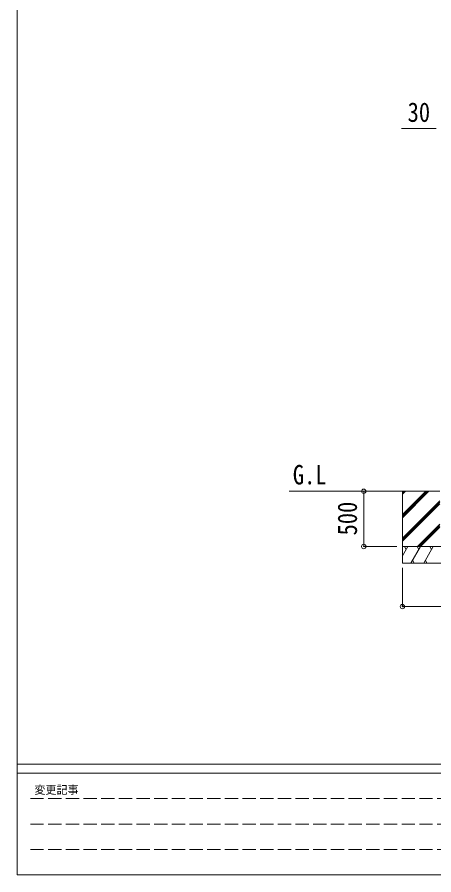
# Model space of a CAD drawing. Units: millimetres at full size, sheet at 1:40. Extents: x -11243 to 11243, y -7760 to 7760.
# Drawn here: x -11243 to -7471, y -7760 to 0 of the extents above; entities that cross this region are included whole.
import ezdxf
from ezdxf.enums import TextEntityAlignment as Align

# ---------------------------------------------------------------- set-up
doc = ezdxf.new("R2010")
doc.units = ezdxf.units.MM
doc.header["$LTSCALE"] = 40
doc.header["$PDMODE"] = 32
doc.header["$PDSIZE"] = 40
doc.linetypes.add('DASHED3', pattern=[4, 3, -1])
for name, color, linetype, lineweight in [('0-3_ELV2', 7, 'Continuous', 9), ('0-6_OTH_LINE', 6, 'Continuous', 9), ('F-0_240', 7, 'Continuous', 9)]:
    doc.layers.add(name, color=color, linetype=linetype, lineweight=lineweight)
doc.styles.add('ＭＳ ゴシック', font='')
doc.styles.get('ＭＳ ゴシック').set_extended_font_data('MS Gothic')

msp = doc.modelspace()

# ---------------------------------------------------------------- linework, layer by layer
at = {"layer": '0-3_ELV2', "color": 6}
for p, q in [((-7449.77, -1008.42), (-7763.1, -1008.42)), ((-8106.27, -4289.25), (-7807.27, -4289.25)), ((-8106.27, -4789.25), (-7807.27, -4789.25)), ((-7756.27, -5332.79), (-7756.27, -4983.79)), ((-7756.27, -5332.79), (-6956.27, -5332.79))]:
    msp.add_line(p, q, dxfattribs=at)
at = {"layer": '0-3_ELV2'}
for p, q in [((-7418.77, -4289.25), (-8779.87, -4289.25)), ((-7756.27, -4289.25), (-7756.27, -4939.25)), ((-7756.27, -4500.48), (-7545.04, -4289.25)), ((-7756.27, -4514.62), (-7530.89, -4289.25)), ((-7756.27, -4528.77), (-7516.75, -4289.25)), ((-7756.27, -4316.64), (-7728.89, -4289.25)), ((-7756.27, -4302.49), (-7743.03, -4289.25)), ((-7756.27, -4712.61), (-7418.77, -4375.12)), ((-7756.27, -4726.76), (-7418.77, -4389.26)), ((-7756.27, -4740.9), (-7418.77, -4403.4)), ((-7620.78, -4789.25), (-7418.77, -4587.25)), ((-7606.63, -4789.25), (-7418.77, -4601.39)), ((-7592.49, -4789.25), (-7418.77, -4615.53)), ((-6956.27, -4789.25), (-7756.27, -4789.25)), ((-7756.27, -4873.09), (-7707.87, -4789.25)), ((-7722.87, -4815.24), (-7737.87, -4789.25)), ((-7679, -4939.25), (-7592.4, -4789.25)), ((-7607.4, -4815.24), (-7622.4, -4789.25)), ((-7563.53, -4939.25), (-7476.93, -4789.25)), ((-7491.93, -4815.24), (-7506.93, -4789.25)), ((-7756.27, -4939.25), (-6956.27, -4939.25)), ((-7664, -4913.28), (-7649, -4939.25)), ((-7548.53, -4913.27), (-7533.53, -4939.25))]:
    msp.add_line(p, q, dxfattribs=at)
at = {"layer": '0-3_ELV2', "color": 6}
for p in [(-8106.27, -4289.25), (-8106.27, -4789.25), (-7756.27, -5332.79)]:
    msp.add_point(p, dxfattribs=at)
at = {"layer": '0-6_OTH_LINE'}
msp.add_line((-8106.27, -4789.25), (-8106.27, -4289.25), dxfattribs=at)
at = {"layer": 'F-0_240', "color": 5}
for p, q in [((-11242.74, 7760), (-11242.74, -7760)), ((-11242.74, -6760), (10677.26, -6760)), ((-11242.74, -6840), (7121.58, -6840)), ((-11242.74, -7760), (10677.26, -7760))]:
    msp.add_line(p, q, dxfattribs=at)
at = {"layer": 'F-0_240', "color": 4, "linetype": 'DASHED3'}
for p, q in [((-11122.75, -7070), (-4718.42, -7070)), ((-11122.75, -7300), (-4718.42, -7300)), ((-11122.75, -7530), (-4718.42, -7530))]:
    msp.add_line(p, q, dxfattribs=at)

# ---------------------------------------------------------------- texts
at = {"layer": '0-3_ELV2', "style": 'ＭＳ ゴシック', "width": 0.85}
for s, p in [('30', (-7708.93, -1000.33)), ('G.L', (-8747.75, -4280.4))]:
    msp.add_text(s, height=176, dxfattribs=at).set_placement(p, align=Align.BOTTOM_LEFT)
msp.add_text('500', height=176, rotation=90, dxfattribs=at).set_placement((-8114.27, -4689.25), align=Align.BOTTOM_LEFT)
at = {"layer": 'F-0_240', "style": 'ＭＳ ゴシック'}
msp.add_text('変更記事', height=73.31, dxfattribs=at).set_placement((-11086.44, -7050), align=Align.BOTTOM_LEFT)

doc.saveas('drawing.dxf')
